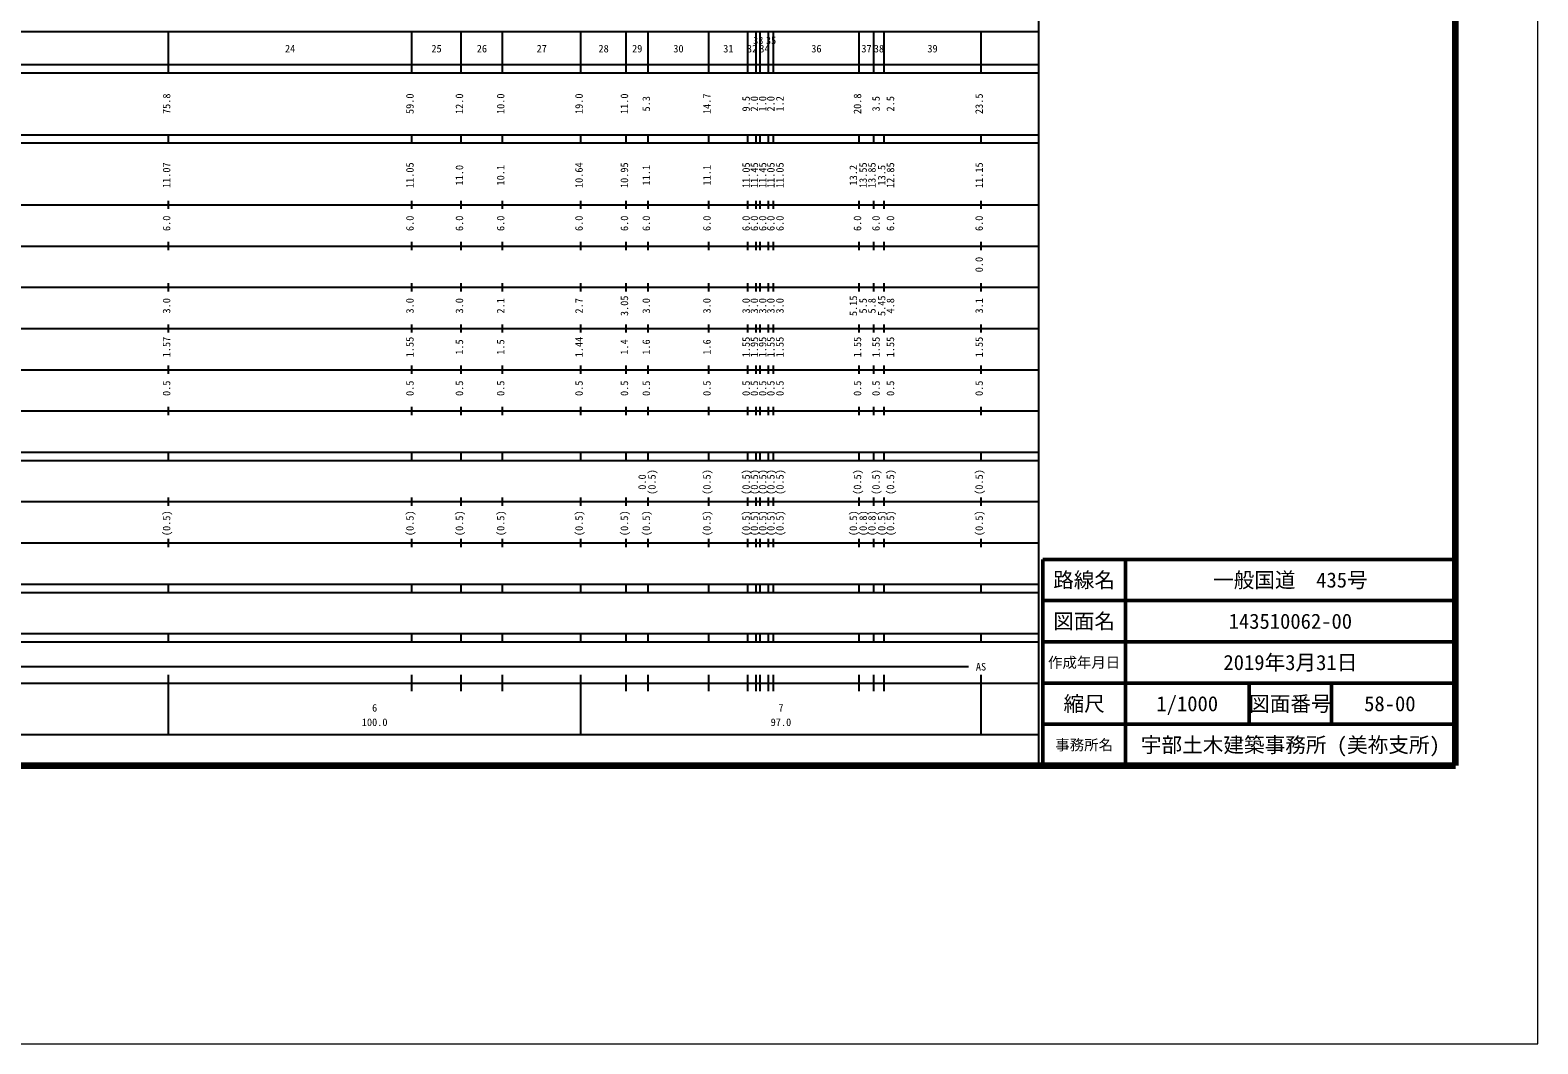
# Model space of a CAD drawing. Units: millimetres on the paper, enlarged 1000 times. Extents: x 0 to 700000, y -47500 to 447500.
# Drawn here: x 334478 to 700000, y -47500 to 198357 of the extents above; entities that cross this region are included whole.
import ezdxf
from ezdxf.enums import TextEntityAlignment as Align

# ---------------------------------------------------------------- set-up
doc = ezdxf.new("R2010")
doc.units = ezdxf.units.MM
doc.header["$LTSCALE"] = 1000
doc.layers.add('作業レイヤ1', color=7, linetype='Continuous', lineweight=13)
doc.layers.add('作業ﾚｲﾔ1', color=7, linetype='Continuous', lineweight=25)
doc.styles.add('ＭＳ ゴシック', font='')
doc.styles.get('ＭＳ ゴシック').set_extended_font_data('MS Gothic')

msp = doc.modelspace()

# ---------------------------------------------------------------- linework, layer by layer
at = {"layer": '作業レイヤ1'}
msp.add_lwpolyline([(0, -47500), (700000, -47500), (700000, 447500), (0, 447500)], close=True, dxfattribs=at)
at = {"layer": '作業ﾚｲﾔ1', "lineweight": 140}
for p, q in [((680000, 20000), (680000, 380000)), ((40000, 20000), (680000, 20000))]:
    msp.add_line(p, q, dxfattribs=at)
at = {"layer": '作業ﾚｲﾔ1'}
for p, q in [((579000, 20000), (579000, 370000)), ((68000, 198000), (579000, 198000)), ((368000, 188000), (368000, 198000)), ((427000, 188000), (427000, 198000)), ((439000, 188000), (439000, 198000)), ((449000, 188000), (449000, 198000)), ((468000, 188000), (468000, 198000)), ((479000, 188000), (479000, 198000)), ((484300, 188000), (484300, 198000)), ((499000, 188000), (499000, 198000)), ((508500, 188000), (508500, 198000)), ((510500, 188000), (510500, 198000)), ((511500, 188000), (511500, 198000)), ((513500, 188000), (513500, 198000)), ((514700, 188000), (514700, 198000)), ((535500, 188000), (535500, 198000)), ((539000, 188000), (539000, 198000)), ((541500, 188000), (541500, 198000)), ((565000, 188000), (565000, 198000)), ((40000, 190000), (579000, 190000)), ((40000, 188000), (579000, 188000)), ((40000, 173000), (579000, 173000)), ((368000, 171000), (368000, 173000)), ((427000, 171000), (427000, 173000)), ((439000, 171000), (439000, 173000)), ((449000, 171000), (449000, 173000)), ((468000, 171000), (468000, 173000)), ((479000, 171000), (479000, 173000)), ((484300, 171000), (484300, 173000)), ((499000, 171000), (499000, 173000)), ((508500, 171000), (508500, 173000)), ((510500, 171000), (510500, 173000)), ((511500, 171000), (511500, 173000)), ((513500, 171000), (513500, 173000)), ((514700, 171000), (514700, 173000)), ((535500, 171000), (535500, 173000)), ((539000, 171000), (539000, 173000)), ((541500, 171000), (541500, 173000)), ((565000, 171000), (565000, 173000)), ((40000, 171000), (579000, 171000)), ((40000, 156000), (579000, 156000)), ((368000, 155000), (368000, 157000)), ((427000, 155000), (427000, 157000)), ((439000, 155000), (439000, 157000)), ((449000, 155000), (449000, 157000)), ((468000, 155000), (468000, 157000)), ((479000, 155000), (479000, 157000)), ((484300, 155000), (484300, 157000)), ((499000, 155000), (499000, 157000)), ((508500, 155000), (508500, 157000)), ((510500, 155000), (510500, 157000)), ((511500, 155000), (511500, 157000)), ((513500, 155000), (513500, 157000)), ((514700, 155000), (514700, 157000)), ((535500, 155000), (535500, 157000)), ((539000, 155000), (539000, 157000)), ((541500, 155000), (541500, 157000)), ((565000, 155000), (565000, 157000)), ((368000, 145000), (368000, 147000)), ((427000, 145000), (427000, 147000)), ((439000, 145000), (439000, 147000)), ((449000, 145000), (449000, 147000)), ((468000, 145000), (468000, 147000)), ((479000, 145000), (479000, 147000)), ((484300, 145000), (484300, 147000)), ((499000, 145000), (499000, 147000)), ((508500, 145000), (508500, 147000)), ((510500, 145000), (510500, 147000)), ((511500, 145000), (511500, 147000)), ((513500, 145000), (513500, 147000)), ((514700, 145000), (514700, 147000)), ((535500, 145000), (535500, 147000)), ((539000, 145000), (539000, 147000)), ((541500, 145000), (541500, 147000)), ((565000, 145000), (565000, 147000)), ((46000, 146000), (579000, 146000)), ((52000, 136000), (579000, 136000)), ((368000, 135000), (368000, 137000)), ((427000, 135000), (427000, 137000)), ((439000, 135000), (439000, 137000)), ((449000, 135000), (449000, 137000)), ((468000, 135000), (468000, 137000)), ((479000, 135000), (479000, 137000)), ((484300, 135000), (484300, 137000)), ((499000, 135000), (499000, 137000)), ((508500, 135000), (508500, 137000)), ((510500, 135000), (510500, 137000)), ((511500, 135000), (511500, 137000)), ((513500, 135000), (513500, 137000)), ((514700, 135000), (514700, 137000)), ((535500, 135000), (535500, 137000)), ((539000, 135000), (539000, 137000)), ((541500, 135000), (541500, 137000)), ((565000, 135000), (565000, 137000)), ((46000, 126000), (579000, 126000)), ((368000, 125000), (368000, 127000)), ((427000, 125000), (427000, 127000)), ((439000, 125000), (439000, 127000)), ((449000, 125000), (449000, 127000)), ((468000, 125000), (468000, 127000)), ((479000, 125000), (479000, 127000)), ((484300, 125000), (484300, 127000)), ((499000, 125000), (499000, 127000)), ((508500, 125000), (508500, 127000)), ((510500, 125000), (510500, 127000)), ((511500, 125000), (511500, 127000)), ((513500, 125000), (513500, 127000)), ((514700, 125000), (514700, 127000)), ((535500, 125000), (535500, 127000)), ((539000, 125000), (539000, 127000)), ((541500, 125000), (541500, 127000)), ((565000, 125000), (565000, 127000)), ((368000, 115000), (368000, 117000)), ((427000, 115000), (427000, 117000)), ((439000, 115000), (439000, 117000)), ((449000, 115000), (449000, 117000)), ((468000, 115000), (468000, 117000)), ((479000, 115000), (479000, 117000)), ((484300, 115000), (484300, 117000)), ((499000, 115000), (499000, 117000)), ((508500, 115000), (508500, 117000)), ((510500, 115000), (510500, 117000)), ((511500, 115000), (511500, 117000)), ((513500, 115000), (513500, 117000)), ((514700, 115000), (514700, 117000)), ((535500, 115000), (535500, 117000)), ((539000, 115000), (539000, 117000)), ((541500, 115000), (541500, 117000)), ((565000, 115000), (565000, 117000)), ((52000, 116000), (579000, 116000)), ((368000, 105000), (368000, 107000)), ((427000, 105000), (427000, 107000)), ((439000, 105000), (439000, 107000)), ((449000, 105000), (449000, 107000)), ((468000, 105000), (468000, 107000)), ((479000, 105000), (479000, 107000)), ((484300, 105000), (484300, 107000)), ((499000, 105000), (499000, 107000)), ((508500, 105000), (508500, 107000)), ((510500, 105000), (510500, 107000)), ((511500, 105000), (511500, 107000)), ((513500, 105000), (513500, 107000)), ((514700, 105000), (514700, 107000)), ((535500, 105000), (535500, 107000)), ((539000, 105000), (539000, 107000)), ((541500, 105000), (541500, 107000)), ((565000, 105000), (565000, 107000)), ((46000, 106000), (579000, 106000)), ((40000, 96000), (579000, 96000)), ((368000, 94000), (368000, 96000)), ((427000, 94000), (427000, 96000)), ((439000, 94000), (439000, 96000)), ((449000, 94000), (449000, 96000)), ((468000, 94000), (468000, 96000)), ((479000, 94000), (479000, 96000)), ((484300, 94000), (484300, 96000)), ((499000, 94000), (499000, 96000)), ((508500, 94000), (508500, 96000)), ((510500, 94000), (510500, 96000)), ((511500, 94000), (511500, 96000)), ((513500, 94000), (513500, 96000)), ((514700, 94000), (514700, 96000)), ((535500, 94000), (535500, 96000)), ((539000, 94000), (539000, 96000)), ((541500, 94000), (541500, 96000)), ((565000, 94000), (565000, 96000)), ((40000, 94000), (579000, 94000)), ((368000, 83000), (368000, 85000)), ((427000, 83000), (427000, 85000)), ((439000, 83000), (439000, 85000)), ((449000, 83000), (449000, 85000)), ((468000, 83000), (468000, 85000)), ((479000, 83000), (479000, 85000)), ((484300, 83000), (484300, 85000)), ((499000, 83000), (499000, 85000)), ((508500, 83000), (508500, 85000)), ((510500, 83000), (510500, 85000)), ((511500, 83000), (511500, 85000)), ((513500, 83000), (513500, 85000)), ((514700, 83000), (514700, 85000)), ((535500, 83000), (535500, 85000)), ((539000, 83000), (539000, 85000)), ((541500, 83000), (541500, 85000)), ((565000, 83000), (565000, 85000)), ((49000, 84000), (579000, 84000)), ((40000, 74000), (579000, 74000)), ((368000, 73000), (368000, 75000)), ((427000, 73000), (427000, 75000)), ((439000, 73000), (439000, 75000)), ((449000, 73000), (449000, 75000)), ((468000, 73000), (468000, 75000)), ((479000, 73000), (479000, 75000)), ((484300, 73000), (484300, 75000)), ((499000, 73000), (499000, 75000)), ((508500, 73000), (508500, 75000)), ((510500, 73000), (510500, 75000)), ((511500, 73000), (511500, 75000)), ((513500, 73000), (513500, 75000)), ((514700, 73000), (514700, 75000)), ((535500, 73000), (535500, 75000)), ((539000, 73000), (539000, 75000)), ((541500, 73000), (541500, 75000)), ((565000, 73000), (565000, 75000)), ((40000, 64000), (579000, 64000)), ((368000, 62000), (368000, 64000)), ((427000, 62000), (427000, 64000)), ((439000, 62000), (439000, 64000)), ((449000, 62000), (449000, 64000)), ((468000, 62000), (468000, 64000)), ((479000, 62000), (479000, 64000)), ((484300, 62000), (484300, 64000)), ((499000, 62000), (499000, 64000)), ((508500, 62000), (508500, 64000)), ((510500, 62000), (510500, 64000)), ((511500, 62000), (511500, 64000)), ((513500, 62000), (513500, 64000)), ((514700, 62000), (514700, 64000)), ((535500, 62000), (535500, 64000)), ((539000, 62000), (539000, 64000)), ((541500, 62000), (541500, 64000)), ((565000, 62000), (565000, 64000)), ((40000, 62000), (579000, 62000)), ((40000, 52000), (579000, 52000)), ((368000, 50000), (368000, 52000)), ((427000, 50000), (427000, 52000)), ((439000, 50000), (439000, 52000)), ((449000, 50000), (449000, 52000)), ((468000, 50000), (468000, 52000)), ((479000, 50000), (479000, 52000)), ((484300, 50000), (484300, 52000)), ((499000, 50000), (499000, 52000)), ((508500, 50000), (508500, 52000)), ((510500, 50000), (510500, 52000)), ((511500, 50000), (511500, 52000)), ((513500, 50000), (513500, 52000)), ((514700, 50000), (514700, 52000)), ((535500, 50000), (535500, 52000)), ((539000, 50000), (539000, 52000)), ((541500, 50000), (541500, 52000)), ((565000, 50000), (565000, 52000)), ((40000, 50000), (579000, 50000)), ((297700, 44000), (562000, 44000)), ((368000, 27500), (368000, 42000)), ((427000, 38000), (427000, 42000)), ((439000, 38000), (439000, 42000)), ((449000, 38000), (449000, 42000)), ((468000, 27500), (468000, 42000)), ((479000, 38000), (479000, 42000)), ((484300, 38000), (484300, 42000)), ((499000, 38000), (499000, 42000)), ((508500, 38000), (508500, 42000)), ((510500, 38000), (510500, 42000)), ((511500, 38000), (511500, 42000)), ((513500, 38000), (513500, 42000)), ((514700, 38000), (514700, 42000)), ((535500, 38000), (535500, 42000)), ((539000, 38000), (539000, 42000)), ((541500, 38000), (541500, 42000)), ((565000, 27500), (565000, 42000)), ((40000, 40000), (579000, 40000)), ((68000, 27500), (579000, 27500))]:
    msp.add_line(p, q, dxfattribs=at)
at = {"layer": '作業ﾚｲﾔ1', "lineweight": 50}
for p, q in [((680000, 70000), (580000, 70000)), ((580000, 70000), (580000, 20000)), ((600000, 70000), (600000, 20000)), ((680000, 60000), (580000, 60000)), ((680000, 50000), (580000, 50000)), ((680000, 40000), (580000, 40000)), ((630000, 40000), (630000, 30000)), ((650000, 40000), (650000, 30000)), ((680000, 30000), (580000, 30000))]:
    msp.add_line(p, q, dxfattribs=at)

# ---------------------------------------------------------------- texts
at = {"layer": '作業ﾚｲﾔ1', "style": 'ＭＳ ゴシック'}
for s, p in [('24', (397500, 192405)), ('25', (433000, 192405)), ('26', (444000, 192405)), ('27', (458500, 192405)), ('28', (473500, 192405)), ('29', (481650, 192405)), ('30', (491650, 192405)), ('31', (503750, 192405)), ('32', (509500, 192405)), ('33', (511000, 194405)), ('34', (512500, 192405)), ('35', (514100, 194405)), ('36', (525100, 192405)), ('37', (537250, 192405)), ('38', (540250, 192405)), ('39', (553250, 192405)), ('AS', (565000, 42500)), ('6', (418000, 32523)), ('7', (516500, 32523)), ('100.0', (418000, 29033)), ('97.0', (516500, 29033))]:
    msp.add_text(s, height=1833, dxfattribs=at).set_placement(p, align=Align.BOTTOM_CENTER)
for s, p in [('75.8', (369000, 180500)), ('59.0', (428000, 180500)), ('12.0', (440000, 180500)), ('10.0', (450000, 180500)), ('19.0', (469000, 180500)), ('11.0', (480000, 180500)), ('14.7', (500000, 180500)), ('20.8', (536500, 180500)), ('23.5', (566000, 180500)), ('5.3', (485300, 180500)), ('9.5', (509500, 180500)), ('2.0', (511500, 180500)), ('1.0', (513500, 180500)), ('2.0', (515500, 180500)), ('1.2', (517700, 180500)), ('3.5', (541000, 180500)), ('2.5', (544500, 180500)), ('11.07', (369000, 163174)), ('11.05', (428000, 163174)), ('11.0', (440000, 163174)), ('10.1', (450000, 163174)), ('10.64', (469000, 163174)), ('10.95', (480000, 163174)), ('11.1', (485300, 163174)), ('11.1', (500000, 163174)), ('11.05', (509500, 163174)), ('11.45', (511500, 163174)), ('11.45', (513500, 163174)), ('11.05', (515500, 163174)), ('11.05', (517700, 163174)), ('13.2', (535500, 163174)), ('13.55', (537870, 163174)), ('13.85', (540000, 163174)), ('13.5', (542370, 163174)), ('12.85', (544500, 163174)), ('11.15', (566000, 163174)), ('6.0', (369000, 151500)), ('6.0', (428000, 151500)), ('6.0', (440000, 151500)), ('6.0', (450000, 151500)), ('6.0', (469000, 151500)), ('6.0', (480000, 151500)), ('6.0', (485300, 151500)), ('6.0', (500000, 151500)), ('6.0', (509500, 151500)), ('6.0', (511500, 151500)), ('6.0', (513500, 151500)), ('6.0', (515500, 151500)), ('6.0', (517700, 151500)), ('6.0', (536500, 151500)), ('6.0', (541000, 151500)), ('6.0', (544500, 151500)), ('6.0', (566000, 151500)), ('0.0', (566000, 141500)), ('3.0', (369000, 131500)), ('3.0', (428000, 131500)), ('3.0', (440000, 131500)), ('2.1', (450000, 131500)), ('2.7', (469000, 131500)), ('3.05', (480000, 131500)), ('3.0', (485300, 131500)), ('3.0', (500000, 131500)), ('3.0', (509500, 131500)), ('3.0', (511500, 131500)), ('3.0', (513500, 131500)), ('3.0', (515500, 131500)), ('3.0', (517700, 131500)), ('5.15', (535500, 131500)), ('5.5', (537870, 131500)), ('5.8', (540000, 131500)), ('5.45', (542370, 131500)), ('4.8', (544500, 131500)), ('3.1', (566000, 131500)), ('1.57', (369000, 121500)), ('1.55', (428000, 121500)), ('1.5', (440000, 121500)), ('1.5', (450000, 121500)), ('1.44', (469000, 121500)), ('1.4', (480000, 121500)), ('1.6', (485300, 121500)), ('1.6', (500000, 121500)), ('1.55', (509500, 121500)), ('1.95', (511500, 121500)), ('1.95', (513500, 121500)), ('1.55', (515500, 121500)), ('1.55', (517700, 121500)), ('1.55', (536500, 121500)), ('1.55', (541000, 121500)), ('1.55', (544500, 121500)), ('1.55', (566000, 121500)), ('0.5', (369000, 111500)), ('0.5', (428000, 111500)), ('0.5', (440000, 111500)), ('0.5', (450000, 111500)), ('0.5', (469000, 111500)), ('0.5', (480000, 111500)), ('0.5', (485300, 111500)), ('0.5', (500000, 111500)), ('0.5', (509500, 111500)), ('0.5', (511500, 111500)), ('0.5', (513500, 111500)), ('0.5', (515500, 111500)), ('0.5', (517700, 111500)), ('0.5', (536500, 111500)), ('0.5', (541000, 111500)), ('0.5', (544500, 111500)), ('0.5', (566000, 111500)), ('(0.5)', (486670, 88764)), ('(0.5)', (500000, 88764)), ('(0.5)', (509500, 88764)), ('(0.5)', (511500, 88764)), ('(0.5)', (513500, 88764)), ('(0.5)', (515500, 88764)), ('(0.5)', (517700, 88764)), ('(0.5)', (536500, 88764)), ('(0.5)', (541000, 88764)), ('(0.5)', (544500, 88764)), ('(0.5)', (566000, 88764)), ('0.0', (484300, 88764)), ('(0.5)', (369000, 78764)), ('(0.5)', (428000, 78764)), ('(0.5)', (440000, 78764)), ('(0.5)', (450000, 78764)), ('(0.5)', (469000, 78764)), ('(0.5)', (480000, 78764)), ('(0.5)', (485300, 78764)), ('(0.5)', (500000, 78764)), ('(0.5)', (509500, 78764)), ('(0.5)', (511500, 78764)), ('(0.5)', (513500, 78764)), ('(0.5)', (515500, 78764)), ('(0.5)', (517700, 78764)), ('(0.5)', (535500, 78764)), ('(0.8)', (537870, 78764)), ('(0.8)', (540000, 78764)), ('(0.5)', (542370, 78764)), ('(0.5)', (544500, 78764)), ('(0.5)', (566000, 78764))]:
    msp.add_text(s, height=1833, rotation=90, dxfattribs=at).set_placement(p, align=Align.BOTTOM_CENTER)
for s, height, p in [('路線名', 3666, (590000, 65000)), ('路線名', 3666, (590000, 65000)), ('一般国道\u3000435号', 3666, (640000, 65000)), ('図面名', 3666, (590000, 55000)), ('図面名', 3666, (590000, 55000)), ('143510062-00', 3666, (640000, 55000)), ('作成年月日', 2566, (590000, 45000)), ('作成年月日', 2566, (590000, 45000)), ('2019年3月31日', 3666, (640000, 45000)), ('縮尺', 3666, (590000, 35000)), ('縮尺', 3666, (590000, 35000)), ('1/1000', 3666, (615000, 35000)), ('図面番号', 3666, (640000, 35000)), ('図面番号', 3666, (640000, 35000)), ('58-00', 3666, (664125, 35000)), ('事務所名', 2566, (590000, 25000)), ('事務所名', 2566, (590000, 25000)), ('宇部土木建築事務所 (美祢支所)', 3666, (640000, 25000))]:
    msp.add_text(s, height=height, dxfattribs=at).set_placement(p, align=Align.MIDDLE_CENTER)

doc.saveas('drawing.dxf')
